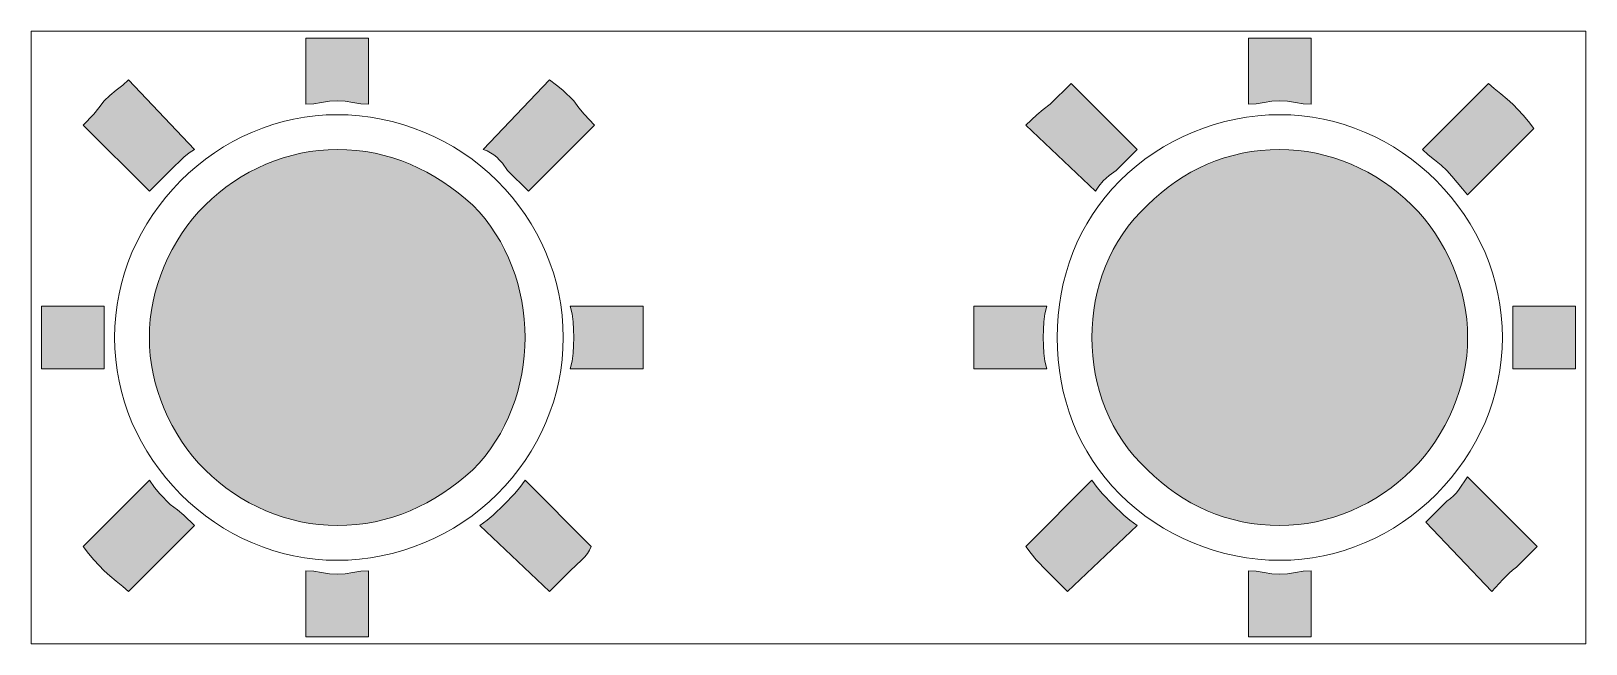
# Model space of a CAD drawing. Header units: metres. Extents: x 15 to 552, y 30 to 241.
import ezdxf

# ---------------------------------------------------------------- set-up
doc = ezdxf.new("R2010")
doc.units = ezdxf.units.M
doc.layers.add('FILL_RED_FF0000', color=7, linetype='Continuous', true_color=0xff0000)
doc.layers.add('STROKE_BLACK_000000', color=7, linetype='Continuous', true_color=0x000000)

msp = doc.modelspace()

# ---------------------------------------------------------------- hatches: boundary and pattern name
at = {"layer": 'FILL_RED_FF0000', "true_color": 0xff0000}
h = msp.add_hatch(color=7, dxfattribs=at)
h.dxf.hatch_style = 1
h.paths.add_polyline_path([(110.01, 238.8), (131.61, 238.8), (131.61, 216), (128.91, 216.19), (126.21, 216.6), (123.51, 217.01), (120.81, 217.2), (118.11, 217.01), (115.41, 216.6), (112.71, 216.19), (110.01, 216), (110.01, 238.8)])
h = msp.add_hatch(color=7, dxfattribs=at)
h.dxf.hatch_style = 1
h.paths.add_polyline_path([(435.21, 238.8), (456.81, 238.8), (456.81, 216), (454.11, 216.19), (451.41, 216.6), (448.71, 217.01), (446.01, 217.2), (443.31, 217.01), (440.61, 216.6), (437.91, 216.19), (435.21, 216), (435.21, 238.8)])
h = msp.add_hatch(color=7, dxfattribs=at)
h.dxf.hatch_style = 1
h.paths.add_polyline_path([(69.79, 199.27), (67.86, 197.7), (63.21, 193.2), (56.01, 186), (33.21, 208.8), (36.81, 212.55), (38.61, 214.71), (40.41, 217.2), (42.4, 219), (44.61, 220.8), (46.82, 222.6), (48.81, 224.4), (71.61, 200.4), (69.79, 199.27)])
h = msp.add_hatch(color=7, dxfattribs=at)
h.dxf.hatch_style = 1
h.paths.add_polyline_path([(179.61, 193.2), (177.79, 195.67), (176.85, 196.74), (175.86, 197.7), (174.82, 198.54), (173.7, 199.27), (172.51, 199.89), (171.21, 200.4), (194.01, 224.4), (196.5, 222.6), (198.66, 220.8), (202.41, 217.2), (204.21, 214.71), (206.01, 212.55), (209.61, 208.8), (186.81, 186), (179.61, 193.2)])
h = msp.add_hatch(color=7, dxfattribs=at)
h.dxf.hatch_style = 1
h.paths.add_polyline_path([(362.16, 212.4), (364.32, 214.2), (366.81, 216), (374.01, 223.2), (396.81, 200.4), (389.61, 193.2), (387.13, 191.4), (385.11, 189.6), (383.53, 187.8), (382.41, 186), (358.41, 208.8), (362.16, 212.4)])
h = msp.add_hatch(color=7, dxfattribs=at)
h.dxf.hatch_style = 1
h.paths.add_polyline_path([(520, 221.4), (522.21, 219.6), (524.42, 217.8), (526.41, 216), (530.01, 212.25), (531.81, 210.09), (533.61, 207.6), (510.81, 184.8), (509.01, 186.79), (507.21, 189), (505.41, 191.21), (503.61, 193.2), (501.62, 195), (499.41, 196.8), (497.2, 198.6), (495.21, 200.4), (518.01, 223.2), (520, 221.4)])
h = msp.add_hatch(color=7, dxfattribs=at)
h.dxf.hatch_style = 1
h.paths.add_polyline_path([(185.54, 132.45), (185.33, 129.31), (184.98, 126.18), (184.48, 123.07), (183.85, 120), (183.08, 116.95), (182.16, 113.95), (181.11, 111), (179.91, 108.1), (178.58, 105.27), (177.1, 102.51), (175.48, 99.82), (173.73, 97.22), (171.83, 94.72), (169.79, 92.31), (167.61, 90), (165.11, 87.81), (162.55, 85.73), (159.93, 83.77), (157.26, 81.94), (154.53, 80.23), (151.75, 78.65), (148.91, 77.21), (146.01, 75.9), (143.06, 74.73), (140.05, 73.71), (136.98, 72.84), (133.86, 72.11), (130.68, 71.54), (127.45, 71.13), (124.16, 70.88), (120.81, 70.8), (117.66, 70.88), (114.52, 71.13), (111.39, 71.54), (108.28, 72.11), (105.21, 72.84), (102.16, 73.71), (99.16, 74.73), (96.21, 75.9), (93.31, 77.21), (90.48, 78.65), (87.72, 80.23), (85.03, 81.94), (82.43, 83.77), (79.93, 85.73), (77.52, 87.81), (75.21, 90), (73.02, 92.31), (70.94, 94.72), (68.98, 97.22), (67.15, 99.82), (65.44, 102.51), (63.86, 105.27), (62.42, 108.1), (61.11, 111), (59.94, 113.95), (58.92, 116.95), (58.05, 120), (57.32, 123.07), (56.75, 126.18), (56.34, 129.31), (56.09, 132.45), (56.01, 135.6), (56.09, 138.75), (56.34, 141.89), (56.75, 145.02), (57.32, 148.12), (58.05, 151.2), (58.92, 154.25), (59.94, 157.25), (61.11, 160.2), (62.42, 163.1), (63.86, 165.93), (65.44, 168.69), (67.15, 171.37), (68.98, 173.98), (70.94, 176.48), (73.02, 178.89), (75.21, 181.2), (77.52, 183.39), (79.93, 185.47), (82.43, 187.43), (85.03, 189.26), (87.72, 190.97), (90.48, 192.55), (93.31, 193.99), (96.21, 195.3), (99.16, 196.47), (102.16, 197.49), (105.21, 198.36), (108.28, 199.09), (111.39, 199.66), (114.52, 200.07), (117.66, 200.32), (120.81, 200.4), (124.16, 200.32), (127.45, 200.07), (130.68, 199.66), (133.86, 199.09), (136.98, 198.36), (140.05, 197.49), (143.06, 196.47), (146.01, 195.3), (148.91, 193.99), (151.75, 192.55), (154.53, 190.97), (157.26, 189.26), (159.93, 187.43), (162.55, 185.47), (165.11, 183.39), (167.61, 181.2), (169.79, 178.89), (171.83, 176.48), (173.73, 173.98), (175.48, 171.37), (177.1, 168.69), (178.58, 165.93), (179.91, 163.1), (181.11, 160.2), (182.16, 157.25), (183.08, 154.25), (183.85, 151.2), (184.48, 148.12), (184.98, 145.02), (185.33, 141.89), (185.54, 138.75), (185.61, 135.6), (185.54, 132.45)])
h = msp.add_hatch(color=7, dxfattribs=at)
h.dxf.hatch_style = 1
h.paths.add_polyline_path([(510.73, 132.45), (510.48, 129.31), (510.07, 126.18), (509.5, 123.07), (508.77, 120), (507.9, 116.95), (506.88, 113.95), (505.71, 111), (504.4, 108.1), (502.96, 105.27), (501.38, 102.51), (499.67, 99.82), (497.84, 97.22), (495.88, 94.72), (493.8, 92.31), (491.61, 90), (489.3, 87.81), (486.89, 85.73), (484.39, 83.77), (481.78, 81.94), (479.1, 80.23), (476.34, 78.65), (473.51, 77.21), (470.61, 75.9), (467.66, 74.73), (464.66, 73.71), (461.61, 72.84), (458.53, 72.11), (455.43, 71.54), (452.3, 71.13), (449.16, 70.88), (446.01, 70.8), (442.66, 70.88), (439.37, 71.13), (436.15, 71.54), (432.98, 72.11), (429.87, 72.84), (426.84, 73.71), (423.86, 74.73), (420.96, 75.9), (418.13, 77.21), (415.37, 78.65), (412.68, 80.23), (410.07, 81.94), (407.53, 83.77), (405.08, 85.73), (402.7, 87.81), (400.41, 90), (398.02, 92.31), (395.8, 94.72), (393.74, 97.22), (391.84, 99.82), (390.11, 102.51), (388.53, 105.27), (387.12, 108.1), (385.86, 111), (384.76, 113.95), (383.8, 116.95), (383, 120), (382.35, 123.07), (381.85, 126.18), (381.49, 129.31), (381.28, 132.45), (381.21, 135.6), (381.28, 138.75), (381.49, 141.89), (381.85, 145.02), (382.35, 148.12), (383, 151.2), (383.8, 154.25), (384.76, 157.25), (385.86, 160.2), (387.12, 163.1), (388.53, 165.93), (390.11, 168.69), (391.84, 171.37), (393.74, 173.98), (395.8, 176.48), (398.02, 178.89), (400.41, 181.2), (402.7, 183.39), (405.08, 185.47), (407.53, 187.43), (410.07, 189.26), (412.68, 190.97), (415.37, 192.55), (418.13, 193.99), (420.96, 195.3), (423.86, 196.47), (426.84, 197.49), (429.87, 198.36), (432.98, 199.09), (436.15, 199.66), (439.37, 200.07), (442.66, 200.32), (446.01, 200.4), (449.16, 200.32), (452.3, 200.07), (455.43, 199.66), (458.53, 199.09), (461.61, 198.36), (464.66, 197.49), (467.66, 196.47), (470.61, 195.3), (473.51, 193.99), (476.34, 192.55), (479.1, 190.97), (481.78, 189.26), (484.39, 187.43), (486.89, 185.47), (489.3, 183.39), (491.61, 181.2), (493.8, 178.89), (495.88, 176.48), (497.84, 173.98), (499.67, 171.37), (501.38, 168.69), (502.96, 165.93), (504.4, 163.1), (505.71, 160.2), (506.88, 157.25), (507.9, 154.25), (508.77, 151.2), (509.5, 148.12), (510.07, 145.02), (510.48, 141.89), (510.73, 138.75), (510.81, 135.6), (510.73, 132.45)])
h = msp.add_hatch(color=7, dxfattribs=at)
h.dxf.hatch_style = 1
h.paths.add_polyline_path([(40.41, 135.6), (40.41, 124.8), (18.81, 124.8), (18.81, 146.4), (40.41, 146.4), (40.41, 135.6)])
h = msp.add_hatch(color=7, dxfattribs=at)
h.dxf.hatch_style = 1
h.paths.add_polyline_path([(226.41, 146.4), (226.41, 135.6), (226.41, 124.8), (201.21, 124.8), (201.9, 127.5), (202.26, 130.2), (202.39, 132.9), (202.41, 135.6), (202.39, 138.3), (202.26, 141), (201.9, 143.7), (201.21, 146.4), (226.41, 146.4)])
h = msp.add_hatch(color=7, dxfattribs=at)
h.dxf.hatch_style = 1
h.paths.add_polyline_path([(340.41, 135.6), (340.41, 146.4), (365.61, 146.4), (364.92, 143.7), (364.56, 141), (364.43, 138.3), (364.41, 135.6), (364.43, 132.9), (364.56, 130.2), (364.92, 127.5), (365.61, 124.8), (340.41, 124.8), (340.41, 135.6)])
h = msp.add_hatch(color=7, dxfattribs=at)
h.dxf.hatch_style = 1
h.paths.add_polyline_path([(548.01, 124.8), (526.41, 124.8), (526.41, 135.6), (526.41, 146.4), (548.01, 146.4), (548.01, 124.8)])
h = msp.add_hatch(color=7, dxfattribs=at)
h.dxf.hatch_style = 1
h.paths.add_polyline_path([(46.82, 49.8), (44.61, 51.6), (42.4, 53.4), (40.41, 55.2), (36.81, 58.95), (35.01, 61.11), (33.21, 63.6), (56.01, 86.4), (57.81, 83.91), (59.61, 81.75), (63.21, 78), (65.7, 76.2), (67.86, 74.4), (71.61, 70.8), (48.81, 48), (46.82, 49.8)])
h = msp.add_hatch(color=7, dxfattribs=at)
h.dxf.hatch_style = 1
h.paths.add_polyline_path([(208.41, 63.6), (207.85, 62.3), (207.12, 61.11), (206.24, 59.99), (205.26, 58.95), (201.21, 55.2), (194.01, 48), (170.01, 70.8), (172.5, 72.6), (174.66, 74.4), (178.41, 78), (182.01, 81.75), (183.81, 83.91), (185.61, 86.4), (208.41, 63.6)])
h = msp.add_hatch(color=7, dxfattribs=at)
h.dxf.hatch_style = 1
h.paths.add_polyline_path([(365.61, 55.2), (362.01, 58.95), (360.21, 61.11), (358.41, 63.6), (381.21, 86.4), (383.01, 83.91), (384.81, 81.75), (388.41, 78), (392.16, 74.4), (394.32, 72.6), (396.81, 70.8), (372.81, 48), (365.61, 55.2)])
h = msp.add_hatch(color=7, dxfattribs=at)
h.dxf.hatch_style = 1
h.paths.add_polyline_path([(527.61, 56.4), (526.31, 55.45), (525.12, 54.41), (522.96, 52.2), (519.21, 48), (496.41, 72), (503.61, 79.2), (504.85, 80.1), (505.92, 81.02), (506.84, 81.96), (507.66, 82.95), (510.81, 87.6), (534.81, 63.6), (527.61, 56.4)])
h = msp.add_hatch(color=7, dxfattribs=at)
h.dxf.hatch_style = 1
h.paths.add_polyline_path([(112.71, 55.01), (115.41, 54.6), (118.11, 54.19), (120.81, 54), (123.51, 54.19), (126.21, 54.6), (128.91, 55.01), (131.61, 55.2), (131.61, 32.4), (110.01, 32.4), (110.01, 55.2), (112.71, 55.01)])
h = msp.add_hatch(color=7, dxfattribs=at)
h.dxf.hatch_style = 1
h.paths.add_polyline_path([(437.91, 55.01), (440.61, 54.6), (443.31, 54.19), (446.01, 54), (448.71, 54.19), (451.41, 54.6), (454.11, 55.01), (456.81, 55.2), (456.81, 32.4), (435.21, 32.4), (435.21, 55.2), (437.91, 55.01)])

# ---------------------------------------------------------------- linework, layer by layer
at = {"layer": 'FILL_RED_FF0000', "lineweight": 0, "true_color": 0xff0000}
for points in [[(110.01, 238.8), (131.61, 238.8), (131.61, 216), (128.91, 216.19), (126.21, 216.6), (123.51, 217.01), (120.81, 217.2), (118.11, 217.01), (115.41, 216.6), (112.71, 216.19), (110.01, 216)], [(435.21, 238.8), (456.81, 238.8), (456.81, 216), (454.11, 216.19), (451.41, 216.6), (448.71, 217.01), (446.01, 217.2), (443.31, 217.01), (440.61, 216.6), (437.91, 216.19), (435.21, 216)], [(69.79, 199.27), (67.86, 197.7), (63.21, 193.2), (56.01, 186), (33.21, 208.8), (36.81, 212.55), (38.61, 214.71), (40.41, 217.2), (42.4, 219), (44.61, 220.8), (46.82, 222.6), (48.81, 224.4), (71.61, 200.4)], [(179.61, 193.2), (177.79, 195.67), (176.85, 196.74), (175.86, 197.7), (174.82, 198.54), (173.7, 199.27), (172.51, 199.89), (171.21, 200.4), (194.01, 224.4), (196.5, 222.6), (198.66, 220.8), (202.41, 217.2), (204.21, 214.71), (206.01, 212.55), (209.61, 208.8), (186.81, 186)], [(362.16, 212.4), (364.32, 214.2), (366.81, 216), (374.01, 223.2), (396.81, 200.4), (389.61, 193.2), (387.13, 191.4), (385.11, 189.6), (383.53, 187.8), (382.41, 186), (358.41, 208.8)], [(520, 221.4), (522.21, 219.6), (524.42, 217.8), (526.41, 216), (530.01, 212.25), (531.81, 210.09), (533.61, 207.6), (510.81, 184.8), (509.01, 186.79), (507.21, 189), (505.41, 191.21), (503.61, 193.2), (501.62, 195), (499.41, 196.8), (497.2, 198.6), (495.21, 200.4), (518.01, 223.2)], [(185.54, 132.45), (185.33, 129.31), (184.98, 126.18), (184.48, 123.07), (183.85, 120), (183.08, 116.95), (182.16, 113.95), (181.11, 111), (179.91, 108.1), (178.58, 105.27), (177.1, 102.51), (175.48, 99.82), (173.73, 97.22), (171.83, 94.72), (169.79, 92.31), (167.61, 90), (165.11, 87.81), (162.55, 85.73), (159.93, 83.77), (157.26, 81.94), (154.53, 80.23), (151.75, 78.65), (148.91, 77.21), (146.01, 75.9), (143.06, 74.73), (140.05, 73.71), (136.98, 72.84), (133.86, 72.11), (130.68, 71.54), (127.45, 71.13), (124.16, 70.88), (120.81, 70.8), (117.66, 70.88), (114.52, 71.13), (111.39, 71.54), (108.28, 72.11), (105.21, 72.84), (102.16, 73.71), (99.16, 74.73), (96.21, 75.9), (93.31, 77.21), (90.48, 78.65), (87.72, 80.23), (85.03, 81.94), (82.43, 83.77), (79.93, 85.73), (77.52, 87.81), (75.21, 90), (73.02, 92.31), (70.94, 94.72), (68.98, 97.22), (67.15, 99.82), (65.44, 102.51), (63.86, 105.27), (62.42, 108.1), (61.11, 111), (59.94, 113.95), (58.92, 116.95), (58.05, 120), (57.32, 123.07), (56.75, 126.18), (56.34, 129.31), (56.09, 132.45), (56.01, 135.6), (56.09, 138.75), (56.34, 141.89), (56.75, 145.02), (57.32, 148.12), (58.05, 151.2), (58.92, 154.25), (59.94, 157.25), (61.11, 160.2), (62.42, 163.1), (63.86, 165.93), (65.44, 168.69), (67.15, 171.37), (68.98, 173.98), (70.94, 176.48), (73.02, 178.89), (75.21, 181.2), (77.52, 183.39), (79.93, 185.47), (82.43, 187.43), (85.03, 189.26), (87.72, 190.97), (90.48, 192.55), (93.31, 193.99), (96.21, 195.3), (99.16, 196.47), (102.16, 197.49), (105.21, 198.36), (108.28, 199.09), (111.39, 199.66), (114.52, 200.07), (117.66, 200.32), (120.81, 200.4), (124.16, 200.32), (127.45, 200.07), (130.68, 199.66), (133.86, 199.09), (136.98, 198.36), (140.05, 197.49), (143.06, 196.47), (146.01, 195.3), (148.91, 193.99), (151.75, 192.55), (154.53, 190.97), (157.26, 189.26), (159.93, 187.43), (162.55, 185.47), (165.11, 183.39), (167.61, 181.2), (169.79, 178.89), (171.83, 176.48), (173.73, 173.98), (175.48, 171.37), (177.1, 168.69), (178.58, 165.93), (179.91, 163.1), (181.11, 160.2), (182.16, 157.25), (183.08, 154.25), (183.85, 151.2), (184.48, 148.12), (184.98, 145.02), (185.33, 141.89), (185.54, 138.75), (185.61, 135.6)], [(510.73, 132.45), (510.48, 129.31), (510.07, 126.18), (509.5, 123.07), (508.77, 120), (507.9, 116.95), (506.88, 113.95), (505.71, 111), (504.4, 108.1), (502.96, 105.27), (501.38, 102.51), (499.67, 99.82), (497.84, 97.22), (495.88, 94.72), (493.8, 92.31), (491.61, 90), (489.3, 87.81), (486.89, 85.73), (484.39, 83.77), (481.78, 81.94), (479.1, 80.23), (476.34, 78.65), (473.51, 77.21), (470.61, 75.9), (467.66, 74.73), (464.66, 73.71), (461.61, 72.84), (458.53, 72.11), (455.43, 71.54), (452.3, 71.13), (449.16, 70.88), (446.01, 70.8), (442.66, 70.88), (439.37, 71.13), (436.15, 71.54), (432.98, 72.11), (429.87, 72.84), (426.84, 73.71), (423.86, 74.73), (420.96, 75.9), (418.13, 77.21), (415.37, 78.65), (412.68, 80.23), (410.07, 81.94), (407.53, 83.77), (405.08, 85.73), (402.7, 87.81), (400.41, 90), (398.02, 92.31), (395.8, 94.72), (393.74, 97.22), (391.84, 99.82), (390.11, 102.51), (388.53, 105.27), (387.12, 108.1), (385.86, 111), (384.76, 113.95), (383.8, 116.95), (383, 120), (382.35, 123.07), (381.85, 126.18), (381.49, 129.31), (381.28, 132.45), (381.21, 135.6), (381.28, 138.75), (381.49, 141.89), (381.85, 145.02), (382.35, 148.12), (383, 151.2), (383.8, 154.25), (384.76, 157.25), (385.86, 160.2), (387.12, 163.1), (388.53, 165.93), (390.11, 168.69), (391.84, 171.37), (393.74, 173.98), (395.8, 176.48), (398.02, 178.89), (400.41, 181.2), (402.7, 183.39), (405.08, 185.47), (407.53, 187.43), (410.07, 189.26), (412.68, 190.97), (415.37, 192.55), (418.13, 193.99), (420.96, 195.3), (423.86, 196.47), (426.84, 197.49), (429.87, 198.36), (432.98, 199.09), (436.15, 199.66), (439.37, 200.07), (442.66, 200.32), (446.01, 200.4), (449.16, 200.32), (452.3, 200.07), (455.43, 199.66), (458.53, 199.09), (461.61, 198.36), (464.66, 197.49), (467.66, 196.47), (470.61, 195.3), (473.51, 193.99), (476.34, 192.55), (479.1, 190.97), (481.78, 189.26), (484.39, 187.43), (486.89, 185.47), (489.3, 183.39), (491.61, 181.2), (493.8, 178.89), (495.88, 176.48), (497.84, 173.98), (499.67, 171.37), (501.38, 168.69), (502.96, 165.93), (504.4, 163.1), (505.71, 160.2), (506.88, 157.25), (507.9, 154.25), (508.77, 151.2), (509.5, 148.12), (510.07, 145.02), (510.48, 141.89), (510.73, 138.75), (510.81, 135.6)], [(40.41, 135.6), (40.41, 124.8), (18.81, 124.8), (18.81, 146.4), (40.41, 146.4)], [(226.41, 146.4), (226.41, 135.6), (226.41, 124.8), (201.21, 124.8), (201.9, 127.5), (202.26, 130.2), (202.39, 132.9), (202.41, 135.6), (202.39, 138.3), (202.26, 141), (201.9, 143.7), (201.21, 146.4)], [(340.41, 135.6), (340.41, 146.4), (365.61, 146.4), (364.92, 143.7), (364.56, 141), (364.43, 138.3), (364.41, 135.6), (364.43, 132.9), (364.56, 130.2), (364.92, 127.5), (365.61, 124.8), (340.41, 124.8)], [(548.01, 124.8), (526.41, 124.8), (526.41, 135.6), (526.41, 146.4), (548.01, 146.4)], [(46.82, 49.8), (44.61, 51.6), (42.4, 53.4), (40.41, 55.2), (36.81, 58.95), (35.01, 61.11), (33.21, 63.6), (56.01, 86.4), (57.81, 83.91), (59.61, 81.75), (63.21, 78), (65.7, 76.2), (67.86, 74.4), (71.61, 70.8), (48.81, 48)], [(208.41, 63.6), (207.85, 62.3), (207.12, 61.11), (206.24, 59.99), (205.26, 58.95), (201.21, 55.2), (194.01, 48), (170.01, 70.8), (172.5, 72.6), (174.66, 74.4), (178.41, 78), (182.01, 81.75), (183.81, 83.91), (185.61, 86.4)], [(365.61, 55.2), (362.01, 58.95), (360.21, 61.11), (358.41, 63.6), (381.21, 86.4), (383.01, 83.91), (384.81, 81.75), (388.41, 78), (392.16, 74.4), (394.32, 72.6), (396.81, 70.8), (372.81, 48)], [(527.61, 56.4), (526.31, 55.45), (525.12, 54.41), (522.96, 52.2), (519.21, 48), (496.41, 72), (503.61, 79.2), (504.85, 80.1), (505.92, 81.02), (506.84, 81.96), (507.66, 82.95), (510.81, 87.6), (534.81, 63.6)], [(112.71, 55.01), (115.41, 54.6), (118.11, 54.19), (120.81, 54), (123.51, 54.19), (126.21, 54.6), (128.91, 55.01), (131.61, 55.2), (131.61, 32.4), (110.01, 32.4), (110.01, 55.2)], [(437.91, 55.01), (440.61, 54.6), (443.31, 54.19), (446.01, 54), (448.71, 54.19), (451.41, 54.6), (454.11, 55.01), (456.81, 55.2), (456.81, 32.4), (435.21, 32.4), (435.21, 55.2)]]:
    msp.add_lwpolyline(points, close=True, dxfattribs=at)
at = {"layer": 'STROKE_BLACK_000000', "lineweight": 0, "true_color": 0x000000}
for points in [[(15.21, 241.2), (551.61, 241.2), (551.61, 30), (15.21, 30), (15.21, 241.2)], [(198.81, 135.6), (198.71, 139.41), (198.42, 143.19), (197.94, 146.92), (197.27, 150.62), (196.42, 154.26), (195.39, 157.85), (194.19, 161.38), (192.81, 164.85), (191.26, 168.25), (189.55, 171.56), (187.68, 174.8), (185.65, 177.96), (183.46, 181.02), (181.12, 183.98), (178.64, 186.84), (176.01, 189.6), (173.24, 192.23), (170.34, 194.71), (167.32, 197.05), (164.18, 199.24), (160.94, 201.27), (157.6, 203.14), (154.17, 204.85), (150.66, 206.4), (147.08, 207.78), (143.44, 208.98), (139.75, 210.01), (136.02, 210.86), (132.25, 211.53), (128.45, 212.01), (124.63, 212.3), (120.81, 212.4), (117, 212.3), (113.22, 212.01), (109.49, 211.53), (105.79, 210.86), (102.15, 210.01), (98.56, 208.98), (95.03, 207.78), (91.56, 206.4), (88.16, 204.85), (84.85, 203.14), (81.61, 201.27), (78.45, 199.24), (75.39, 197.05), (72.43, 194.71), (69.57, 192.23), (66.81, 189.6), (64.18, 186.84), (61.7, 183.98), (59.36, 181.02), (57.17, 177.96), (55.14, 174.8), (53.27, 171.56), (51.56, 168.25), (50.01, 164.85), (48.63, 161.38), (47.43, 157.85), (46.4, 154.26), (45.55, 150.62), (44.88, 146.92), (44.4, 143.19), (44.11, 139.41), (44.01, 135.6), (44.11, 131.79), (44.4, 128.01), (44.88, 124.28), (45.55, 120.58), (46.4, 116.94), (47.43, 113.35), (48.63, 109.82), (50.01, 106.35), (51.56, 102.95), (53.27, 99.64), (55.14, 96.4), (57.17, 93.24), (59.36, 90.18), (61.7, 87.22), (64.18, 84.36), (66.81, 81.6), (69.57, 78.97), (72.43, 76.49), (75.39, 74.15), (78.45, 71.96), (81.61, 69.93), (84.85, 68.06), (88.16, 66.35), (91.56, 64.8), (95.03, 63.42), (98.56, 62.22), (102.15, 61.19), (105.79, 60.34), (109.49, 59.67), (113.22, 59.19), (117, 58.9), (120.81, 58.8), (124.63, 58.9), (128.45, 59.19), (132.25, 59.67), (136.02, 60.34), (139.75, 61.19), (143.44, 62.22), (147.08, 63.42), (150.66, 64.8), (154.17, 66.35), (157.6, 68.06), (160.94, 69.93), (164.18, 71.96), (167.32, 74.15), (170.34, 76.49), (173.24, 78.97), (176.01, 81.6), (178.64, 84.36), (181.12, 87.22), (183.46, 90.18), (185.65, 93.24), (187.68, 96.4), (189.55, 99.64), (191.26, 102.95), (192.81, 106.35), (194.19, 109.82), (195.39, 113.35), (196.42, 116.94), (197.27, 120.58), (197.94, 124.28), (198.42, 128.01), (198.71, 131.79), (198.81, 135.6)], [(522.81, 135.6), (522.71, 139.41), (522.42, 143.19), (521.94, 146.92), (521.27, 150.62), (520.42, 154.26), (519.39, 157.85), (518.19, 161.38), (516.81, 164.85), (515.26, 168.25), (513.55, 171.56), (511.68, 174.8), (509.65, 177.96), (507.46, 181.02), (505.12, 183.98), (502.64, 186.84), (500.01, 189.6), (497.25, 192.23), (494.39, 194.71), (491.43, 197.05), (488.37, 199.24), (485.21, 201.27), (481.97, 203.14), (478.66, 204.85), (475.26, 206.4), (471.79, 207.78), (468.26, 208.98), (464.67, 210.01), (461.03, 210.86), (457.33, 211.53), (453.6, 212.01), (449.82, 212.3), (446.01, 212.4), (442.19, 212.3), (438.37, 212.01), (434.57, 211.53), (430.8, 210.86), (427.07, 210.01), (423.38, 208.98), (419.74, 207.78), (416.16, 206.4), (412.65, 204.85), (409.22, 203.14), (405.88, 201.27), (402.64, 199.24), (399.5, 197.05), (396.48, 194.71), (393.58, 192.23), (390.81, 189.6), (388.19, 186.84), (385.75, 183.98), (383.47, 181.02), (381.36, 177.96), (379.42, 174.8), (377.65, 171.56), (376.04, 168.25), (374.61, 164.85), (373.34, 161.38), (372.25, 157.85), (371.32, 154.26), (370.56, 150.62), (369.97, 146.92), (369.55, 143.19), (369.29, 139.41), (369.21, 135.6), (369.29, 131.79), (369.55, 128.01), (369.97, 124.28), (370.56, 120.58), (371.32, 116.94), (372.25, 113.35), (373.34, 109.82), (374.61, 106.35), (376.04, 102.95), (377.65, 99.64), (379.42, 96.4), (381.36, 93.24), (383.47, 90.18), (385.75, 87.22), (388.19, 84.36), (390.81, 81.6), (393.58, 78.97), (396.48, 76.49), (399.5, 74.15), (402.64, 71.96), (405.88, 69.93), (409.22, 68.06), (412.65, 66.35), (416.16, 64.8), (419.74, 63.42), (423.38, 62.22), (427.07, 61.19), (430.8, 60.34), (434.57, 59.67), (438.37, 59.19), (442.19, 58.9), (446.01, 58.8), (449.82, 58.9), (453.6, 59.19), (457.33, 59.67), (461.03, 60.34), (464.67, 61.19), (468.26, 62.22), (471.79, 63.42), (475.26, 64.8), (478.66, 66.35), (481.97, 68.06), (485.21, 69.93), (488.37, 71.96), (491.43, 74.15), (494.39, 76.49), (497.25, 78.97), (500.01, 81.6), (502.64, 84.36), (505.12, 87.22), (507.46, 90.18), (509.65, 93.24), (511.68, 96.4), (513.55, 99.64), (515.26, 102.95), (516.81, 106.35), (518.19, 109.82), (519.39, 113.35), (520.42, 116.94), (521.27, 120.58), (521.94, 124.28), (522.42, 128.01), (522.71, 131.79), (522.81, 135.6)]]:
    msp.add_lwpolyline(points, dxfattribs=at)

doc.saveas('drawing.dxf')
